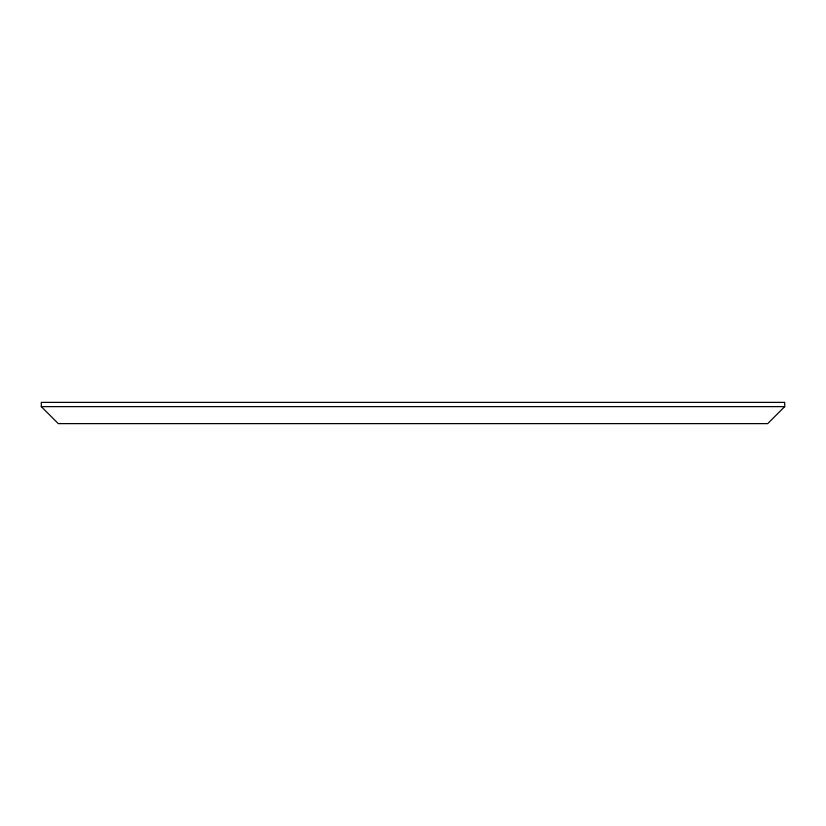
<?xml version="1.0" encoding="UTF-8"?>
<svg xmlns="http://www.w3.org/2000/svg" width="826" height="826" viewBox="0 0 826 826"><rect width="100%" height="100%" fill="white"/><g stroke="black" fill="none" stroke-linecap="round" stroke-linejoin="round"><path stroke-width="1.24" d="M784.7 406.629L767.705 423.624L58.295 423.624L41.3 406.629L41.3 402.376L784.7 402.376L784.7 406.629L41.3 406.629"/></g></svg>
